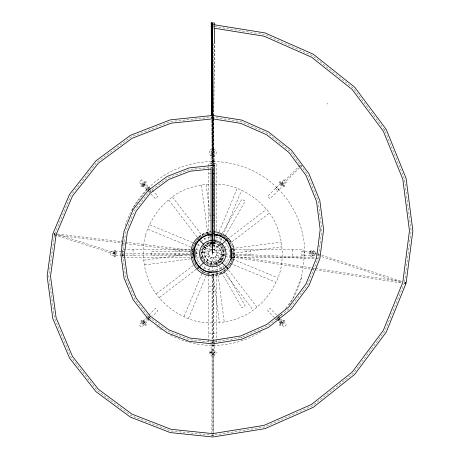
<?xml version="1.0" encoding="UTF-8"?>
<svg xmlns="http://www.w3.org/2000/svg" width="460" height="460" viewBox="0 0 460 460"><rect width="100%" height="100%" fill="white"/><g stroke="black" fill="none" stroke-linecap="round" stroke-linejoin="round"><path stroke-width="0.34" stroke-dasharray="2.3 1.72" d="M212.808 241.517L212.796 253.713L212.704 168.803M212.808 240.798L212.871 169.061M212.876 164.755L212.917 120.278M212.917 119.56L212.917 116.69M212.112 149.615L212.163 116.598M211.882 433.728L212.112 353.631M213.474 149.615L213.526 118.755M213.526 118.036L213.532 115.167M213.532 114.448L213.538 113.01M213.543 110.141L213.653 41.958M213.681 27.6L213.687 24.012M213.244 433.734L213.48 353.631M212.796 255.202L212.796 241.362M213.71 120.002L212.894 240.867L213.785 120.008M213.716 119.284L213.733 116.409M213.733 116.167L213.762 112.585M213.762 112.096L214.239 41.636M214.337 27.312L214.348 25.869M213.785 119.289L213.808 116.414M213.808 116.167L213.837 112.585M213.842 112.102L214.354 41.636M214.458 27.312L214.469 25.869M234.416 254.909L234.491 250.683L233.72 248.618M213.29 241.46L213.756 243.84L213.498 244.731L212.796 245.243L211.922 244.099L212.077 241.626M234.387 256.323C233.461 262.263 230.218 267.806 225.256 271.273M404.541 282.026L411.154 230.788L404.449 178.836L384.778 130.289L353.418 88.331L312.438 55.706L264.517 34.557L213.503 26.381M222.772 256.185C226.619 241.437 202.567 238.274 202.463 253.512C201.946 265.161 220.317 267.542 222.784 256.145M285.533 308.436L292.411 299.477L301.593 277.305L304.727 253.512L304.497 251.787L304.497 255.231M54.027 234.215C54.395 232.294 54.32 235.704 54.004 234.56M234.847 255.007L233.749 260.797L230.886 266.392L226.142 271.32M114.028 250.792L114.85 249.964L115.678 250.792L115.678 256.231L114.85 257.059L114.028 256.231L114.028 250.792L114.85 251.614L115.678 250.792M114.028 256.231L114.85 255.403L115.678 256.231M200.767 251.137C201.963 245.37 209.789 240.218 215.234 242.972L214.67 243.8L210.444 244.45L211.272 244.271L208.823 245.324L209.122 245.157L207.253 246.589C202.958 251.108 203.832 258.169 209.375 261.59L211.571 262.447L211.266 262.373L213.82 262.712L213.452 262.717L216.631 262.131L215.424 262.574L218.632 260.849L217.614 261.596L220.018 259.124L219.564 259.693L220.8 257.393C222.663 251.948 219.15 246.232 213.704 245.013L211.652 244.743L208.92 245.289L209.214 245.214L206.54 246.571L207.201 246.129L205.091 248.13L205.677 247.417L204.269 249.826L204.608 249.044L203.935 251.62L203.981 251.275L203.952 253.558C204.734 259.273 210.525 263.189 216.142 261.464L218.488 260.314L218.247 260.51L220.369 258.623L220.144 258.923L221.634 256.559L221.294 257.381L222.071 254.759L221.956 255.674L222.002 253.011L222.151 253.696L220.524 249.262L218.989 247.578L217.034 246.267L212.79 245.249M213.704 232.875L213.595 233.231A2.472 1.575 82.1 0 1 212.997 234.042L212.75 234.157M214.285 243.915L211.117 243.535L211.019 242.845M211.882 243.426L211.784 242.742L213.124 242.196M404.449 282.739L384.778 331.28L353.418 373.244L312.438 405.864L264.517 427.018L212.796 435.304L170.677 430.945L131.203 415.633L97.163 390.454L70.966 357.19L54.47 318.199L48.84 276.236L54.47 234.272L70.966 195.276L97.163 162.012L131.203 136.838L170.677 121.526L212.796 117.162C214.872 116.736 210.72 116.765 212.796 117.145L241.241 121.722L267.599 133.354L290.139 151.3L307.384 174.374L318.205 201.077L321.897 229.649L318.205 258.221L307.384 284.924L290.139 307.999L267.599 325.945L241.241 337.577M132.1 210.151L133.181 207.546L147.792 188.508L149.166 187.45L146.734 189.882M184.098 316.497L203.567 269.485M203.843 268.824L205.764 264.184M215.096 241.649L212.083 248.935L216.533 250.78L219.552 243.495M215.372 240.988L217.016 237.015M219.213 231.719L237.038 188.68M188.548 318.343L206.649 274.637M208.57 270.003L210.22 266.029M210.49 265.368L213.509 258.083L209.058 256.237L206.04 263.522C209.329 265.202 213.365 265.426 216.746 263.89M219.828 242.834L221.743 238.199M222.841 235.549L241.494 190.52M310.437 269.089L232.605 257.128M212.112 231.84L212.462 231.259A0.839 0.609 -82.5 0 1 213.118 231.173L213.314 231.368M234.059 254.041L234.013 255.145M141.03 185.593L141.03 186.76L142.197 186.76L146.044 182.913L146.044 181.746L144.877 181.746L141.03 185.593L142.197 185.593L142.197 186.76M144.877 181.746L144.877 182.913L146.044 182.913M220.599 236.072L219.178 238.527L222.577 240.494L223.284 239.263M220.949 235.462L222.013 233.617M222.37 233.001L241.862 199.237L245.26 201.198L224.704 236.808M279.542 324.104L279.542 325.272L280.709 325.272L284.556 321.425L284.556 320.258L283.389 320.258L279.542 324.104L280.709 324.104L280.709 325.272M283.389 320.258L283.389 321.425L284.556 321.425M194.879 243.852C188.094 254.995 195.465 270.79 208.029 273.602M195.241 243.236C198.467 237.078 205.275 233.375 212.1 232.915M216.349 264.103C222.559 262.005 226.791 254.541 223.87 248.348M195.937 241.828C187.513 252.736 194.131 270.325 207.431 273.522M196.339 241.287C199.554 236.595 205.068 233.507 210.732 233.082M223.543 272.124C231.926 267.415 235.232 257.635 233.559 248.457M280.376 315.157L277.8 318.516A91.931 91.931 0 0 0 282.589 313.341M192.504 250.355L192.349 251.712L192.504 250.355L125.511 242.213M141.151 184.305L143.589 181.867M142.324 185.472L144.756 183.034M143.491 186.639L145.923 184.207M147.217 316.652L139.121 324.748L141.559 327.181L149.166 319.573M148.735 315.134L155.549 308.321L157.981 310.759L152.593 316.147M143.037 322.299L147.879 317.463M281.514 183.827L300.656 164.686A0.678 0.678 0 0 0 300.656 165.646A0.678 0.678 0 0 0 301.616 165.646L282.48 184.793M198.582 267.726L197.593 268.709L195.885 266.484M203.998 262.309L204.982 261.32M220.605 245.697L221.593 244.714M227.01 239.298L227.993 238.309L229.275 239.982M144.003 323.265L147.39 319.878M149.511 319.228L150.633 318.107M277.397 318.596L278.858 317.135M279.663 322.816L282.101 320.378M280.836 323.984L283.268 321.551M282.003 325.151L284.435 322.719M213.486 164.87L213.486 233.507L212.796 233.691M214.412 243.535L213.515 244.024M198.881 236.624L199.881 235.675L205.614 232.777L208.426 232.231M198.984 236.756C201.618 234.261 205.102 232.645 208.639 232.007M213.388 274.839L212.198 274.839M212.106 342.545C215.182 342.027 210.921 343.804 212.106 341.113M198.708 237.458L202.049 234.893L207.23 232.748L208.765 232.748M156.446 293.71L193.976 264.914M194.545 264.477L196.817 262.729M197.386 262.292L201.371 259.239M201.934 258.802L208.19 254.006L211.128 257.83L204.873 262.625M220.719 244.392L214.463 249.193L217.396 253.017L223.652 248.216M227.545 239.154L266.208 209.49M159.384 297.534L196.909 268.738M197.478 268.301L198.617 267.427M224.221 247.779L228.2 244.726M228.769 244.289L269.14 213.314M277.34 318.866L276.42 319.573L267.605 310.759L270.043 308.321L286.465 324.748L284.033 327.181L278.386 321.534M215.033 243.478L212.618 244.082L210.542 243.478M327.117 103.655L327.509 103.437M327.261 104.052L327.647 103.834M221.266 273.947L219.874 274.666L213.63 275.816M219.316 262.505L219.713 262.292M212.158 232.024A2.472 1.575 82.1 0 1 212.595 231.547L213.314 231.466M221.438 273.366L218.713 274.637L213.267 275.488M213.348 275.022L213.486 340.388M211.071 241.189L211.071 252.385L214.515 252.385L214.515 241.189M214.515 252.385L211.071 252.385M221.599 272.93L218.356 274.275L207.23 274.275M207.42 273.516C223.612 278.294 239.401 259.273 231.23 244.34M215.97 241.885L216.223 241.92C206.091 239.372 196.96 252.62 203.291 261.084L201.986 259.428L200.905 256.864M240.545 337.686L212.796 342.136L189.629 339.739L167.923 331.315L149.201 317.469L134.791 299.172L125.718 277.725L122.619 254.644L125.718 231.564L134.791 210.122L149.201 191.826L167.923 177.98L189.629 169.556L212.796 167.158M212.238 265.776C223.813 265.932 228.493 248.383 218.322 242.765M212.796 274.229C225.296 274.35 236.647 260.889 232.277 248.762M210.927 243.075L211.698 242.966M209.214 242.736L209.656 242.679M143.899 260.147L191.509 253.88M195.77 253.322L200.037 252.758M200.744 252.666L208.564 251.637L209.191 256.415L201.376 257.445M224.215 249.573L216.401 250.602L217.028 255.386L224.848 254.357M224.928 249.481L229.189 248.923M232.035 248.549L281.066 242.092M144.526 264.931L190.716 258.848M196.397 258.1L200.663 257.537M225.555 254.259L229.109 253.793M232.662 253.328L281.692 246.87M235.451 255.208L317.296 258.871L317.423 257.755M212.302 231.564L212.589 231.547M213.003 234.042L213.29 234.019M121.647 253.977L189.922 253.115M190.641 253.103L192.797 253.08M121.756 254.656L123.671 254.633M121.664 255.34L189.934 254.483M190.653 254.472L192.809 254.443M211.071 153.916L214.515 153.916M211.071 155.566L214.515 155.566M211.071 157.222L214.515 157.222M208.765 173.776L216.827 173.776M208.765 215.803L216.827 215.803M208.765 220.242L216.827 220.242M212.123 235.813L213.469 235.813M211.801 243.311L213.791 243.311M212.618 244.082L213.078 244.082M194.379 249.481L122.544 249.481L122.544 257.542L194.482 257.542M231.11 249.481L303.042 249.481L303.042 257.542L231.11 257.542M190.25 251.545L151.26 251.545L151.26 255.472L190.25 255.472M121.532 251.787L110.331 251.787L110.331 255.231L121.532 255.231M122.199 251.787L124.206 251.787M122.199 255.231L124.206 255.231M208.765 286.781L216.827 286.781M208.765 291.22L216.827 291.22M208.765 333.247L216.827 333.247M211.071 349.801L214.515 349.801M211.071 351.452L214.515 351.452M211.071 353.107L214.515 353.107M235.577 254.092L315.985 257.692M212.796 233.323L213.486 233.507M57.805 233.985L124.798 242.127M54.079 234.91L121.078 243.052M121.791 243.139L124.637 243.484M125.35 243.576L190.21 251.453M212.796 232.794L217.143 233.364M209.748 265.449L210.99 265.61M232.766 255.869L311.351 267.852M312.058 267.956L314.887 268.393M315.594 268.496L401.965 281.669M311.144 269.198L401.051 282.906M317.285 253.805L313.588 252.615L312.932 253.293L313.208 253.868L317.279 255.196M313.208 253.868L314.065 253.609L313.892 252.701M55.947 233.933L115.408 252.988M54.596 234.899L114.741 254.173M317.964 254.029L402.132 281.526M317.958 255.421L401.448 282.693M217.741 233.571C223.267 235.02 228.108 238.746 230.851 243.765M216.758 242.104L220.363 243.857L221.829 245.226M219.477 234.146L222.059 235.117L224.963 237.067M215.257 241.437L217.591 242.316M207.218 264.511L208.961 265.167M222.249 234.358L223.543 234.893M149.81 224.814L194.833 243.461M197.484 244.559L202.118 246.48M202.779 246.755L210.065 249.768L208.219 254.225L200.939 251.206M224.652 255.812L217.367 252.799L215.527 257.249L222.807 260.268M225.314 256.088L229.287 257.732M232.599 259.106L277.627 277.754M147.965 229.264L192.993 247.917M196.299 249.285L200.272 250.936M223.468 260.544L227.441 262.188M230.092 263.287L275.781 282.21M202.049 272.124L204.637 273.2M213.348 274.942L213.434 343.787M280.709 181.746L279.542 181.746L279.542 182.913L283.389 186.76L284.556 186.76L284.556 185.593L280.709 181.746L280.709 182.913L279.542 182.913M284.556 185.593L283.389 185.593L283.389 186.76M142.197 320.258L141.03 320.258L141.03 321.425L144.877 325.272L146.044 325.272L146.044 324.104L142.197 320.258L142.197 321.425L141.03 321.425M146.044 324.104L144.877 324.104L144.877 325.272M225.279 235.342L228.212 237.883M224.1 235.319L227.993 238.309M203.688 261.631L205.896 263.321M225.935 236.21L228.16 238.286M282.003 181.867L284.435 184.305M280.836 183.034L283.268 185.472M279.663 184.207L282.101 186.639M275.39 188.479L277.828 190.911M143.997 183.747L148.35 188.1M280.519 320.269L282.549 322.299M197.593 238.309L198.582 239.298M220.605 261.32L221.593 262.309M226.515 267.231L227.993 268.709M143.031 184.713A0.684 0.684 0 0 0 144.175 184.408A0.684 0.684 0 0 0 143.336 183.569A0.684 0.684 0 0 0 143.031 184.713L147.384 189.066M279.553 321.235L281.583 323.265A0.684 0.684 0 0 0 282.727 322.96A0.684 0.684 0 0 0 281.894 322.126A0.684 0.684 0 0 0 281.583 323.265M147.763 316.106L150.196 318.544M143.491 320.378L145.923 322.816M142.324 321.551L144.756 323.984M141.151 322.719L143.589 325.151M226.13 237.849L229.5 241.54L230.195 243.346M230.454 240.338L232.3 244.921M229.701 240.534L231.409 242.765L232.219 244.708M172.598 197.162L202.268 235.83M204.01 238.102L207.063 242.086M207.5 242.65L212.302 248.906L208.478 251.844L203.677 245.588M221.915 261.435L217.114 255.179L213.29 258.112L218.086 264.368M226.274 267.122L256.818 306.923M168.774 200.094L197.133 237.055M218.523 264.937L223.324 271.193M223.761 271.762L252.994 309.856M229.816 239.942L232.559 244.076M222.266 245.64L223.652 247.727M223.997 268.985L222.577 266.53L219.178 268.49L220.599 270.946M224.348 269.6L245.26 305.82L241.862 307.786L220.949 271.561M212.347 244.91L212.002 243.61M234.318 248.998L234.749 253.391M183.977 310.73L184.103 311.155M200.439 253.908L200.83 256.668M206.155 184.609L210.461 217.298M212.14 230.092L212.612 233.645M212.704 234.353L213.543 240.747M213.641 241.46L214.67 249.274L209.892 249.906L208.863 242.086M216.729 264.931L215.7 257.117L210.921 257.744L211.951 265.558M216.821 265.644L217.476 270.618M217.574 271.325L224.215 321.781M201.376 185.242L208.765 241.379M212.043 266.271L212.606 270.537M212.98 273.378L219.437 322.408M211.853 116.38L212.186 164.507M212.221 168.82L212.664 233.985M212.675 234.606L212.715 240.649M212.796 252.143L212.721 241.161L212.796 252.488M211.985 116.38L212.273 164.507M212.296 168.82L212.727 240.982L212.56 168.826M212.186 116.23L212.399 164.519M212.422 168.826L212.71 233.841M212.715 234.56L212.733 239.229M212.738 239.942L212.796 252.873M212.393 116.213L212.537 164.496M212.761 241.345L212.796 253.305M212.675 116.162L212.704 164.496M312.392 251.787L312.392 255.231M310.736 251.787L310.736 255.231M309.085 251.787L309.085 255.231M292.531 249.481L292.531 257.542M250.505 249.481L250.505 257.542M246.065 249.481L246.065 257.542M216.827 230.799L216.827 163.26L208.765 163.26L208.765 235.094M216.827 271.21L216.827 343.758M214.515 164.921L214.515 151.047L211.071 151.047L211.071 164.921M213.486 118.392L213.486 164.151M213.486 341.107L213.486 342.545M213.434 344.5L213.434 434.091M212.796 116.621L212.796 119.491M212.796 120.209L212.796 164.668M212.796 167.871L212.796 240.649M212.158 276.414L212.158 343.787M212.158 344.5L212.158 434.091M212.106 118.392L212.106 164.151M212.106 276.448L212.106 340.394M211.071 166.669L211.071 168.826M208.765 271.825L208.765 274.275M208.765 274.787L208.765 343.758M196.627 251.545L196.627 255.472M179.526 249.481L179.526 257.542M175.087 249.481L175.087 257.542M133.061 249.481L133.061 257.542M116.506 251.787L116.506 255.231M114.85 251.787L114.85 255.231M113.2 251.787L113.2 255.231M115.414 254.11A0.65 0.632 -72.2 0 1 114.534 253.885A0.65 0.632 -72.2 0 1 114.776 252.994A0.65 0.632 -72.2 0 1 115.644 253.236A0.696 0.678 -72.2 0 1 115.391 254.167M55.246 234.887A0.65 0.632 -72.2 0 1 54.372 234.675A0.65 0.632 -72.2 0 1 54.596 233.778M54.613 233.726A0.65 0.632 -72.2 0 1 55.263 233.714M212.899 434.608A0.678 0.638 0.2 0 1 213.083 435.574C213.998 435.304 210.806 435.608 213.112 435.585A0.678 0.638 0.2 0 1 212.037 435.574A0.678 0.638 0.2 0 1 212.221 434.608M277.018 318.699A0.684 0.684 0 0 1 277.328 317.561A0.684 0.684 0 0 1 278.162 318.395M149.81 317.463A0.684 0.684 0 0 1 148.844 317.463A0.684 0.684 0 0 1 148.844 316.497M150.46 190.342A0.684 0.684 0 0 1 150.84 191.389A0.684 0.684 0 0 1 149.724 191.389A0.684 0.684 0 0 1 150.109 190.342M301.593 277.305A91.931 91.931 0 0 1 288.248 306.026M261.171 331.683A91.931 91.931 0 0 1 169.286 334.495M161.448 329.762A91.931 91.931 0 0 1 156.831 326.445M121.135 246.462A91.931 91.931 0 0 1 122.435 236.595M125.183 225.664A91.931 91.931 0 0 1 304.727 253.512M207.632 244.565A10.327 10.327 0 0 0 205.493 260.814A10.327 10.327 0 0 0 221.743 258.675A10.327 10.327 0 0 0 215.47 243.535A14.076 14.076 0 0 0 210.122 243.535M213.647 232.904A2.472 1.794 -82.5 0 1 213.589 233.341L213.13 234.33A0.839 0.609 -82.5 0 1 212.692 234.502M229.442 255.225A16.738 16.738 0 0 1 225.521 264.379M224.63 265.345A16.738 16.738 0 0 1 201.923 266.236M200.071 264.379A16.738 16.738 0 0 1 196.092 254.541M196.064 253.857A16.738 16.738 0 0 1 200.071 242.638M200.962 241.678A16.738 16.738 0 0 1 210.404 236.946M211.077 236.865A16.738 16.738 0 0 1 213.141 236.779M215.849 237.055A16.738 16.738 0 0 1 224.63 241.678M225.521 242.638A16.738 16.738 0 0 1 229.442 251.792M145.4 235.451C141.151 253.368 143.629 272.188 152.369 288.397C162.035 304.072 177.094 315.629 194.735 320.907C212.652 325.157 231.472 322.678 247.681 313.933C263.356 304.273 274.913 289.214 280.192 271.567C284.441 253.65 281.963 234.83 273.217 218.626C263.557 202.946 248.498 191.394 230.851 186.116C212.934 181.867 194.114 184.345 177.911 193.085C162.236 202.751 150.679 217.81 145.4 235.451M310.115 251.89C309.643 253.724 309.931 256.605 312.214 257.002C315.353 256.352 315.353 250.556 312.214 249.906L310.925 250.481L310.115 251.89M311.834 252.298L311.834 254.61L312.599 255.461L311.822 255.461L312.351 255.191L312.15 255.449L312.754 253.454L312.15 251.459L312.351 251.718L311.822 251.447L312.599 251.447L311.834 252.298M209.725 150.725L209.248 152.605L209.725 154.485L211.077 156.055L212.796 156.544L214.515 156.055L215.769 154.721L216.344 152.605L215.769 150.495L214.515 149.161L212.796 148.672L211.077 149.161L209.725 150.725M211.157 151.605L211.059 153.375L211.795 154.157L212.796 154.439L214.435 153.611L214.532 151.834L213.796 151.058L212.796 150.771L211.157 151.605M209.357 352.222L209.248 352.624C210.134 355.315 215.458 355.315 216.344 352.624C215.458 349.997 210.714 350.043 209.357 352.222M210.898 352.624L210.789 353.021L210.789 352.222L210.898 352.624M214.797 352.222L214.797 353.021L214.797 352.222M141.559 179.837L139.121 182.275L155.549 198.697L157.981 196.265L141.559 179.837M284.033 179.837L267.605 196.265L270.043 198.697L286.465 182.275L284.033 179.837M211.059 352.63L210.795 352.866L212.796 352.417L214.791 352.866L214.791 352.377L212.796 352.826L210.795 352.377L211.059 352.613M212.796 161.581L211.071 161.805L214.515 161.805L212.796 161.581M214.515 345.213L211.071 345.213L214.515 345.213M315.261 251.787L301.386 251.787L301.386 255.231L315.261 255.231L315.261 251.787M214.515 342.102L211.071 342.102L211.071 355.977L214.515 355.977L214.515 342.102M277.8 188.508L276.42 187.45L278.858 189.882L277.8 188.508M212.209 353.947A0.678 0.638 0.2 0 0 213.388 353.947A0.678 0.638 0.2 0 0 212.796 352.987A0.678 0.638 0.2 0 0 212.209 353.947M212.204 149.88A0.678 0.523 0.1 0 0 213.382 149.88A0.678 0.523 0.1 0 0 212.79 149.092A0.678 0.523 0.1 0 0 212.204 149.88M143.037 323.265A0.684 0.684 0 0 0 144.181 322.96A0.684 0.684 0 0 0 143.347 322.126A0.684 0.684 0 0 0 143.037 323.265M281.514 184.788A0.678 0.678 0 0 0 282.653 184.489A0.678 0.678 0 0 0 281.825 183.655A0.678 0.678 0 0 0 281.514 184.788M207.27 263.08A11.046 11.046 0 0 0 223.842 253.512A11.046 11.046 0 0 0 207.27 243.944A11.046 11.046 0 0 0 207.27 263.08"/><path stroke-width="0.69" d="M214.354 41.682L214.458 28.014M214.475 25.156L214.492 23L211.1 23M231.834 256.237L231.984 251.884L228.401 242.581C225.176 238.435 220.035 234.853 214.021 234.675M212.486 27.077L212.75 25.398M230.886 259.854L231.65 257.261M404.564 283.228L405.22 282.549M197.116 238.268C185.512 249.475 191.233 271.411 207.08 275.143L212.934 275.948M198.783 239.959L195.667 244.162L195.816 243.909L193.896 248.745L193.976 248.469L193.355 253.328L194.074 258.422L195.977 262.913L199.105 266.967M405.455 283.791L405.795 283.21L405.524 282.635M199.071 267.231L203.504 262.798M222.082 244.22L226.515 239.786M147.873 319.395L148.844 318.429M197.328 238.067L198.433 237.193M198.576 240.154L202.71 236.883L207.345 234.91L211.399 234.347M384.514 130.203L384.899 129.984M221.875 273.619L224.923 271.981M214.515 165.232L211.134 165.209L214.515 165.232L214.515 240.488M211.266 234.37L207.443 234.968L202.141 237.647L198.151 241.414C194.873 245.646 193.666 250.493 194.155 256.105M209.334 231.915L210.737 231.719M211.18 165.617L189.209 167.888L167.083 176.473L147.999 190.589L133.314 209.237L124.062 231.092L120.905 254.616L124.079 278.202L133.325 300.058L148.011 318.699L167.089 332.816L189.215 341.4L212.819 343.844L241.695 339.216L268.496 327.388L291.37 309.178L308.873 285.752L319.855 258.652L323.598 229.655L319.855 200.652L308.873 173.558L291.37 150.132L268.45 131.899L241.707 120.094L212.83 115.466L170.275 119.87L130.387 135.343L95.99 160.781L69.523 194.396L52.854 233.789L47.144 276.259L52.831 318.659L69.506 358.058L95.973 391.673L130.37 417.111L170.257 432.584L212.871 437L265.012 428.645L313.329 407.318L354.648 374.428L386.262 332.12L406.099 283.176L412.856 230.799L406.099 178.422L386.245 129.432L354.631 87.13L313.312 54.234L264.994 32.913L214.463 24.811M210.91 169.061L190.055 171.223L168.762 179.48L150.397 193.062L136.269 211.008L127.368 232.041L124.332 254.679L127.368 277.317L136.258 298.287L150.391 316.233L168.751 329.814L190.049 338.077L212.767 340.429L240.787 335.938L266.754 324.478L288.909 306.826L305.894 284.09L316.555 257.79L320.189 229.643L316.555 201.497L305.894 175.197L288.909 152.461L266.702 134.786L240.781 123.355L212.761 118.864L171.085 123.176L132.02 138.328L98.337 163.242L72.415 196.161L56.108 234.686L50.537 276.213L56.108 317.739L72.433 356.327L98.354 389.24L132.043 414.155L171.039 429.295L212.721 433.613L264.017 425.391L311.546 404.415L352.193 372.059L383.289 330.441L402.805 282.296L409.457 230.77L402.805 179.245L383.306 131.146L352.21 89.533L311.564 57.178L264.04 36.202L213.94 28.169M211.45 235.813L208.765 235.813L208.765 234.404M214.141 235.813L216.827 235.813L216.827 234.583M231.897 257.542L230.494 257.542L230.494 249.481M208.765 271.21L216.827 271.21M213.871 231.713L217.39 232.202L221.064 233.473M214.406 234.226L217.218 234.594M209.352 272.337L211.312 272.59M216.896 234.525L220.972 235.934L220.679 235.79L224.445 238.05L224.198 237.843L227.481 240.948L227.309 240.695L229.902 244.605L231.472 248.958L231.938 253.857L230.926 259.204L228.315 264.305L224.233 268.462L218.914 271.354C211.542 273.683 204.505 272.09 198.944 266.806M208.322 272.101L204.602 270.698L200.905 268.278L197.708 264.822L195.373 260.642M221.674 233.686L221.973 233.829M223.669 234.847L224.802 235.531M228.654 238.757L229.643 239.689M148.833 188.583L149.799 189.549M279.002 318.751L280.013 319.763M199.071 239.786L203.998 244.714M222.082 262.798L226.027 266.742M147.867 189.549L148.833 190.515M278.036 319.717L279.047 320.729M233.001 245.306L233.881 247.767M241.368 337.272L241.494 337.703M194.097 255.892L195.431 260.854M212.698 168.193L212.497 166.508M211.841 233.076L211.864 233.415A0.839 0.535 82.1 0 0 211.951 233.72M211.226 23L211.784 115.575M211.45 23L211.997 115.581M211.772 23L212.181 115.667M212.158 23L212.416 115.667M212.589 23L212.675 115.552M212.796 110.883L212.796 112.32M211.071 168.826L211.071 232.794M211.071 234.192L211.071 240.488M195.097 249.481L195.097 257.542M213.595 24.271A0.678 0.523 0.1 0 1 212.658 24.46M149.81 316.497A0.684 0.684 0 0 1 149.989 316.802M212.796 240.281L209.369 240.73A13.231 13.231 0 0 0 201.957 261.102A13.231 13.231 0 0 0 223.635 261.102A13.231 13.231 0 0 0 216.217 240.73L212.796 240.281"/></g></svg>
